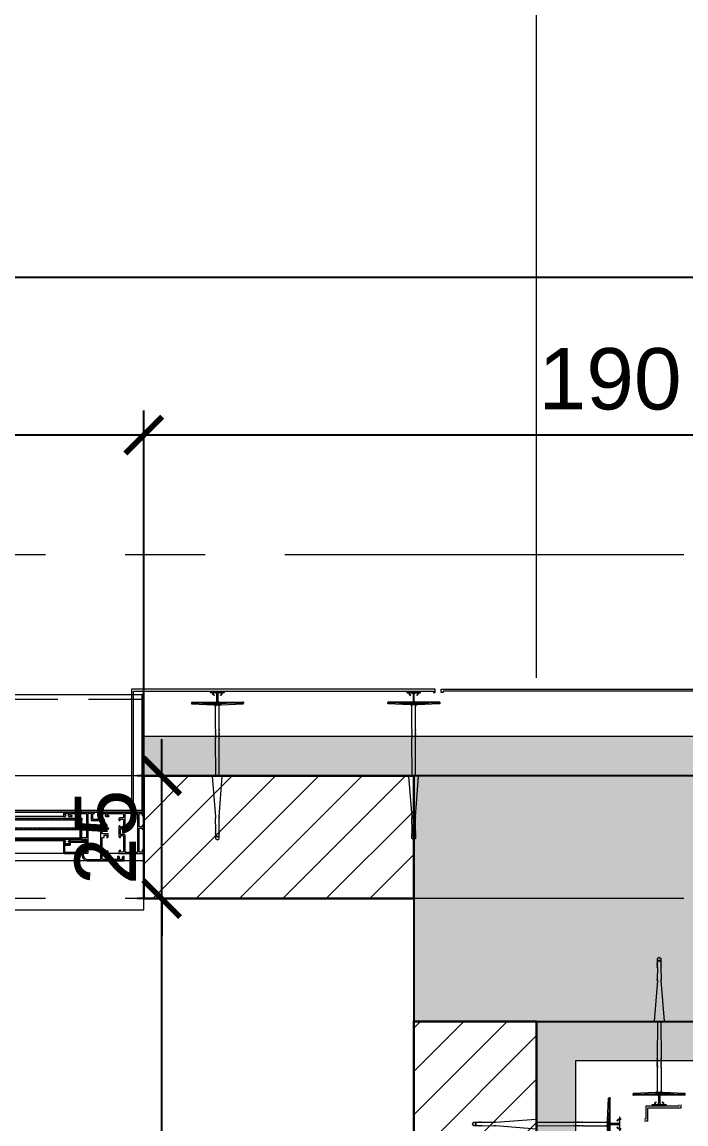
# Model space of a CAD drawing. Header units: centimetres. Extents: x 105417 to 110818, y -55119 to -48326.
# Drawn here: x 109429.6 to 109564.8, y -52128.3 to -51903.8 of the extents above; entities that cross this region are included whole.
import ezdxf

# ---------------------------------------------------------------- set-up
doc = ezdxf.new("R2010")
doc.units = ezdxf.units.CM
doc.header["$LTSCALE"] = 50
doc.header["$MEASUREMENT"] = 0
for name, pattern in [('23486-A01$0${ Chain Double-Dash }', [0]), ('AUSGEZOGEN', [0]), ('AXES', [2, 1.25, -0.25, 0.25, -0.25]), ('CACHE', [0.375, 0.25, -0.125]), ('CONTINU', [0]), ('CORNER', [20, 0, -20])]:
    doc.linetypes.add(name, pattern=pattern)
doc.layers.get('0').update_dxf_attribs({"color": 8})
for name, color, linetype in [('AXES', 10, 'AXES'), ('BETON COUPE', 3, 'CONTINU'), ('BETON TRAME', 252, 'Continuous'), ('BORD', 5, 'Continuous'), ('COTE 50ème', 1, 'Continuous')]:
    doc.layers.add(name, color=color, linetype=linetype)
for name, color, linetype, lineweight in [('CONSOLE ISOL.', 214, 'Continuous', 15), ('ISOLATION', 252, 'Continuous', 0), ('MACONNERIE COUPE', 7, 'Continuous', 30), ('MACONNERIE HACHURE', 253, 'Continuous', 13), ('WD_Corner', 154, 'Continuous', 5), ('WD_Dowel', 154, 'Continuous', 5), ('WD_Text_Legende', 154, 'AUSGEZOGEN', 5), ('WINDOWS', 21, 'Continuous', 5)]:
    doc.layers.add(name, color=color, linetype=linetype, lineweight=lineweight)
doc.layers.add('HORS GEL', color=7, linetype='CACHE', lineweight=15, true_color=0x00661a)
doc.layers.add('WD_Assist1', color=6, linetype='CORNER', lineweight=0, plot=False)
doc.styles.add('RS_TXT_50', font='arial.ttf', dxfattribs={"height": 12.5})
doc.dimstyles.new('RS_50CM_LINEAIRE', dxfattribs={"dimscale": 5, "dimtxt": 12.5, "dimasz": 1.5, "dimexe": 1, "dimexo": 2.5, "dimgap": 1, "dimtad": 1, "dimdec": 1, "dimrnd": 0.5, "dimdsep": 46, "dimtxsty": 'RS_TXT_50', "dimblk1": 'ARCHTICK', "dimblk2": 'ARCHTICK', "dimsah": 1, "dimcen": 2.5, "dimdle": 1, "dimclrt": 4, "dimadec": 0, "dimazin": 2, "dimtfac": 1, "dimtdec": 1, "dimtix": 1, "dimtmove": 2, "dimatfit": 3, "dimfxl": 1, "dimtolj": 1, "dimtzin": 0, "dimarcsym": 0})

# ---------------------------------------------------------------- blocks, each defined once
blk = doc.blocks.new('A$Ceb270309')
at = {"layer": 'AXES', "lineweight": 5, "ltscale": 1.3}
for p, q in [((3195, -1150), (-1985, -1150)), ((3195, -1220), (-1985, -1220))]:
    blk.add_line(p, q, dxfattribs=at)
at = {"layer": 'HORS GEL', "linetype": '23486-A01$0${ Chain Double-Dash }', "ltscale": 1.2}
blk.add_line((1995, -1175), (1995, 1580), dxfattribs=at)
blk = doc.blocks.new('ankeri')
at = {"layer": 'WD_Assist1'}
for p, q in [((-2.32, 5.2), (-2.54, 0.59)), ((-2.22, 5.3), (-2.32, 5.2)), ((-2, 5.3), (-2.22, 5.3)), ((-2, -5.3), (-2, 5.3)), ((-29.75, 0.39), (-30, 0)), ((-30, 0), (-29.75, -0.39)), ((-2.76, 0.39), (-29.75, 0.39)), ((-2.54, 0.59), (-2.76, 0.39)), ((-29.75, -0.39), (-2.76, -0.39)), ((-2.76, -0.39), (-2.54, -0.59)), ((-2.54, -0.59), (-2.32, -5.2)), ((-2.32, -5.2), (-2.22, -5.3)), ((-2.22, -5.3), (-2, -5.3))]:
    blk.add_line(p, q, dxfattribs=at)
at = {"layer": 'WD_Corner', "lineweight": 5}
blk.add_lwpolyline([(-2, 0.1), (-1.85, 0.1, -1), (-1.75, 0.1), (-0.25, 0.1, 0.185242), (-0.1, 0.55), (-0.1, 0.72), (-0.15, 0.73), (-0.15, 0.74), (-0.1, 0.75), (-0.1, 0.85), (-0.3, 0.85), (-0.3, 0.8), (-0.32, 0.8), (-0.33, 0.85), (-0.38, 0.85), (-0.5, 0.73), (-0.47, 0.68), (-0.48, 0.68), (-0.53, 0.7), (-0.54, 0.69), (-0.51, 0.65), (-0.54, 0.62), (-0.61, 0.69), (-0.4, 0.9), (-0.1, 0.9), (-0.1, 1.4), (0, 1.4), (0.05, 1.2), (0, 1.2), (0.05, 1.1), (0, 1.1), (0.25, 1), (0, 1), (0, -1), (0.25, -1), (0, -1.1), (0.05, -1.1), (0, -1.2), (0.05, -1.2), (0, -1.4), (-0.1, -1.4), (-0.1, -0.9), (-0.4, -0.9), (-0.61, -0.69), (-0.54, -0.62), (-0.51, -0.65), (-0.54, -0.69), (-0.53, -0.7), (-0.48, -0.68), (-0.47, -0.68), (-0.5, -0.73), (-0.38, -0.85), (-0.33, -0.85), (-0.32, -0.8), (-0.3, -0.8), (-0.3, -0.85), (-0.1, -0.85), (-0.1, -0.75), (-0.15, -0.74), (-0.15, -0.73), (-0.1, -0.72), (-0.1, -0.55, 0.185242), (-0.25, -0.1), (-1.75, -0.1, -1), (-1.85, -0.1), (-2, -0.1)], format="xyb", close=True, dxfattribs=at)
at = {"layer": 'WD_Dowel'}
for p, q in [((-2.32, 5.2), (-2.54, 0.74)), ((-2, 5.3), (-2.22, 5.3)), ((-2.11, 5.3), (-2.11, -5.3)), ((-2, 5.3), (-2, -5.3)), ((-2.11, 2.94), (-2.32, 2.94)), ((-2.32, 2.94), (-2.32, 0.74)), ((-29.75, 0.39), (-30, 0)), ((-30, 0), (-29.75, -0.39)), ((-28.88, 0.39), (-29.75, 0.39)), ((-29.47, 0.05), (-29.25, 0.09)), ((-29.47, 0.05), (-29.47, -0.05)), ((-29.25, 0.29), (-29.04, 0.37)), ((-29.25, 0.29), (-29.25, -0.29)), ((-28.88, 0.39), (-29.04, 0.34)), ((-29.04, 0.34), (-29.04, 0.37)), ((-28.82, 0.39), (-28.88, 0.39)), ((-28.82, 0.39), (-28.82, 0.34)), ((-28.82, 0.34), (-28.66, 0.39)), ((-28.61, 0.39), (-28.66, 0.39)), ((-28.61, 0.39), (-28.66, 0.39)), ((-28.61, 0.39), (-28.61, 0.34)), ((-28.61, 0.34), (-28.44, 0.39)), ((-28.39, 0.39), (-28.44, 0.39)), ((-28.39, 0.39), (-28.39, 0.34)), ((-28.39, 0.34), (-28.23, 0.39)), ((-28.17, 0.39), (-28.23, 0.39)), ((-28.17, 0.39), (-28.17, 0.34)), ((-28.17, 0.34), (-28.01, 0.39)), ((-27.96, 0.39), (-28.01, 0.39)), ((-27.96, 0.39), (-27.96, 0.34)), ((-27.96, 0.34), (-25.61, 0.39)), ((-25.56, 0.39), (-25.61, 0.39)), ((-25.56, 0.39), (-25.56, 0.34)), ((-25.56, 0.34), (-25.4, 0.39)), ((-25.34, 0.39), (-25.4, 0.39)), ((-25.34, 0.34), (-17.05, 0.99)), ((-25.34, 0.39), (-25.34, 0.34)), ((-17, 0.99), (-17.05, 0.99)), ((-17, 0.99), (-17, 0.34)), ((-17, 0.34), (-9.36, 0.39)), ((-9.3, 0.39), (-9.36, 0.39)), ((-9.3, 0.39), (-9.3, 0.34)), ((-9.3, 0.34), (-9.14, 0.39)), ((-9.09, 0.39), (-9.14, 0.39)), ((-9.09, 0.39), (-9.09, 0.34)), ((-9.09, 0.34), (-8.93, 0.39)), ((-8.87, 0.39), (-8.93, 0.39)), ((-8.87, 0.39), (-8.87, 0.34)), ((-8.87, 0.34), (-8.71, 0.39)), ((-8.66, 0.39), (-8.71, 0.39)), ((-8.66, 0.39), (-8.66, 0.34)), ((-8.66, 0.34), (-8.5, 0.39)), ((-8.44, 0.39), (-8.5, 0.39)), ((-8.44, 0.39), (-8.44, 0.34)), ((-8.44, 0.34), (-8.28, 0.39)), ((-8.23, 0.39), (-8.28, 0.39)), ((-8.23, 0.39), (-8.23, 0.34)), ((-8.23, 0.34), (-8.06, 0.39)), ((-8.01, 0.39), (-8.06, 0.39)), ((-8.01, 0.39), (-8.01, 0.34)), ((-8.01, 0.34), (-7.85, 0.39)), ((-7.79, 0.39), (-7.85, 0.39)), ((-7.79, 0.39), (-7.79, 0.34)), ((-7.79, 0.34), (-7.63, 0.39)), ((-7.58, 0.39), (-7.63, 0.39)), ((-7.58, 0.39), (-7.58, 0.34)), ((-7.58, 0.34), (-7.42, 0.39)), ((-7.42, 0.39), (-2.76, 0.39)), ((-2.54, 0.74), (-2.54, -0.74)), ((-2.54, 0.74), (-2.11, 0.74)), ((-2.11, 0.1), (-2.54, 0.1)), ((-2.32, 0.1), (-2.32, 0.74)), ((-29.75, -0.39), (-28.88, -0.39)), ((-29.25, -0.1), (-29.47, -0.05)), ((-29.25, -0.29), (-29.04, -0.37)), ((-29.04, -0.37), (-29.04, -0.34)), ((-29.04, -0.34), (-28.88, -0.39)), ((-28.82, -0.39), (-28.88, -0.39)), ((-28.82, -0.39), (-28.82, -0.34)), ((-28.82, -0.34), (-28.66, -0.39)), ((-28.61, -0.39), (-28.66, -0.39)), ((-28.61, -0.39), (-28.61, -0.34)), ((-28.61, -0.34), (-28.44, -0.39)), ((-28.39, -0.39), (-28.44, -0.39)), ((-28.39, -0.39), (-28.39, -0.34)), ((-28.39, -0.34), (-28.23, -0.39)), ((-28.17, -0.39), (-28.23, -0.39)), ((-28.17, -0.39), (-28.17, -0.34)), ((-28.17, -0.34), (-28.01, -0.39)), ((-27.96, -0.39), (-28.01, -0.39)), ((-27.96, -0.39), (-27.96, -0.34)), ((-27.96, -0.34), (-25.61, -0.39)), ((-25.56, -0.39), (-25.61, -0.39)), ((-25.56, -0.39), (-25.56, -0.34)), ((-25.56, -0.34), (-25.4, -0.39)), ((-25.34, -0.39), (-25.4, -0.39)), ((-25.34, -0.39), (-25.34, -0.34)), ((-25.34, -0.34), (-17.05, -0.99)), ((-17, -0.99), (-17.05, -0.99)), ((-17, -0.99), (-17, -0.34)), ((-17, -0.34), (-9.36, -0.39)), ((-9.3, -0.39), (-9.36, -0.39)), ((-9.3, -0.39), (-9.3, -0.34)), ((-9.3, -0.34), (-9.14, -0.39)), ((-9.09, -0.39), (-9.14, -0.39)), ((-9.09, -0.39), (-9.09, -0.34)), ((-9.09, -0.34), (-8.93, -0.39)), ((-8.87, -0.39), (-8.93, -0.39)), ((-8.87, -0.39), (-8.87, -0.34)), ((-8.87, -0.34), (-8.71, -0.39)), ((-8.66, -0.39), (-8.71, -0.39)), ((-8.66, -0.39), (-8.66, -0.34)), ((-8.66, -0.34), (-8.5, -0.39)), ((-8.44, -0.39), (-8.5, -0.39)), ((-8.44, -0.39), (-8.44, -0.34)), ((-8.44, -0.34), (-8.28, -0.39)), ((-8.23, -0.39), (-8.28, -0.39)), ((-8.23, -0.39), (-8.23, -0.34)), ((-8.23, -0.34), (-8.06, -0.39)), ((-8.01, -0.39), (-8.06, -0.39)), ((-8.01, -0.39), (-8.01, -0.34)), ((-8.01, -0.34), (-7.85, -0.39)), ((-7.79, -0.39), (-7.85, -0.39)), ((-7.79, -0.39), (-7.79, -0.34)), ((-7.79, -0.34), (-7.63, -0.39)), ((-7.58, -0.39), (-7.63, -0.39)), ((-7.58, -0.39), (-7.58, -0.34)), ((-7.58, -0.34), (-7.42, -0.39)), ((-7.42, -0.39), (-2.76, -0.39)), ((-2.11, -0.1), (-2.54, -0.1)), ((-2.54, -0.74), (-2.11, -0.74)), ((-2.54, -0.74), (-2.32, -5.2)), ((-2.32, -0.74), (-2.32, -0.1)), ((-2.22, -2.94), (-2.32, -0.74)), ((-2.11, -2.94), (-2.22, -2.94)), ((-2, -5.3), (-2.22, -5.3))]:
    blk.add_line(p, q, dxfattribs=at)
for centre, major_axis, start_param, end_param in [((-2.22, 5.2), (0.108, 0), 1.570796, 3.141593), ((-2.76, 0.59), (0.216, 0), -1.570795, 0), ((-2.76, -0.59), (-0.216, 0), 3.141593, 4.712389), ((-2.22, -5.2), (0.108, 0), 3.141593, 4.712389)]:
    blk.add_ellipse(centre, major_axis=major_axis, ratio=0.909091, start_param=start_param, end_param=end_param, dxfattribs=at)
blk = doc.blocks.new('DRITARE POS 2')
at = {"layer": 'WINDOWS'}
h = blk.add_hatch(dxfattribs=at)
h.set_pattern_fill('ANSI31', color=140, scale=2.5, angle=450)
h.set_pattern_definition([(135, (-46708.9128, -43852.52553), (-0.2209708691, -0.2209708691), [])])
h.paths.add_polyline_path([(-8.71, -80.01), (-8.71, -12.58), (-8.31, -12.58), (-8.31, -80.01)])
h.paths.add_polyline_path([(-6.71, -80.01), (-6.71, -12.58), (-6.31, -12.58), (-6.31, -80.01)])
h.paths.add_polyline_path([(-4.71, -80.02), (-4.71, -12.58), (-4.31, -12.58), (-4.31, -80.02)])
at = {"layer": 'WINDOWS', "transparency": 33554559}
h = blk.add_hatch(dxfattribs=at)
h.set_pattern_fill('ANSI31', color=140, angle=450)
h.set_pattern_definition([(135, (-46708.90849, -43835.52553), (-0.08838834765, -0.08838834765), [])])
h.paths.add_polyline_path([(-6.71, -12.58), (-8.31, -12.58), (-8.31, -12.98), (-6.71, -12.98)])
h.paths.add_polyline_path([(-4.71, -12.58), (-6.31, -12.58), (-6.31, -12.98), (-4.71, -12.98)])
h.paths.add_polyline_path([(-6.71, -79.61), (-8.31, -79.61), (-8.31, -80.01), (-6.71, -80.01)])
h.paths.add_polyline_path([(-4.71, -79.61), (-6.31, -79.61), (-6.31, -80.01), (-4.71, -80.01)])
h = blk.add_hatch(dxfattribs=at)
h.set_pattern_fill('ANSI31', color=256, angle=450)
h.set_pattern_definition([(135, (-46708.71279, -43842.46996), (-0.08838834765, -0.08838834765), [])])
h.paths.add_polyline_path([(-1.74, -12.58), (-1.74, -12.64), (-2.09, -12.64, -0.414214), (-2.15, -12.58), (-2.15, -12.21, -0.247394), (-2.13, -12.16, 1.657435), (-2.37, -12.03), (-2.37, -12.77, 0.414214), (-2.28, -12.86), (-1.81, -12.86, -0.414214), (-1.72, -12.95), (-1.72, -16, -0.414214), (-1.81, -16.09), (-3.16, -16.09, -0.414214), (-3.22, -16.03), (-3.22, -15.03, 0.414214), (-3.31, -14.93), (-3.76, -14.93, -0.414214), (-3.82, -14.88), (-3.82, -11.74, 0.737396), (-3.99, -11.69), (-4.23, -12.04, 0.603122), (-4.15, -12.19), (-4.08, -12.19, -0.414214), (-4.02, -12.25), (-4.02, -14.93), (-4.06, -14.93, 0.414214), (-4.12, -14.99), (-4.12, -15.19, 0.250765), (-4.09, -15.24), (-3.92, -15.37, 0.599022), (-3.84, -15.33), (-3.84, -15.25, -0.414214), (-3.78, -15.19), (-3.52, -15.19, -0.414214), (-3.46, -15.25), (-3.46, -16, -0.414214), (-3.52, -16.05), (-3.78, -16.05, -0.414214), (-3.84, -16), (-3.84, -15.92, 0.599022), (-3.92, -15.88), (-4.09, -16.01, 0.250765), (-4.12, -16.05), (-4.12, -16.26, 0.414214), (-4.06, -16.31), (-1.55, -16.31, 0.414214), (-1.5, -16.26), (-1.5, -12.64), (-1.5, -12.58)])
at = {"layer": 'WINDOWS', "color": 165, "linetype": 'CACHE'}
blk.add_line((-32.9, -180), (-32.9, 0), dxfattribs=at)
at = {"layer": 'WINDOWS'}
for p, q in [((-1.5, -4.97), (-1.5, -7.22)), ((-9.9, -8.75), (-9.9, -10.08)), ((-0.01, -11.48), (0, -81.19)), ((-9.89, -16.28), (-9.89, -76.34)), ((-9, -16.26), (-9, -76.34)), ((-4.11, -76.33), (-4.12, -16.26)), ((-1.5, -16.26), (-1.49, -76.33))]:
    blk.add_line(p, q, dxfattribs=at)
at = {"layer": 'WINDOWS', "color": 165}
for points in [[(-9.9, 0), (-9.9, -180), (-33.9, -180), (-33.9, 0)], [(-9.9, 0), (-33.9, 0), (-33.9, -0.4), (-10.3, -0.4)], [(-10.3, -179.6), (-10.3, -0.4), (-9.9, 0), (-9.9, -180)], [(0, 0), (0, -180), (10, -180), (10, 0)]]:
    blk.add_lwpolyline(points, close=True, dxfattribs=at)
at = {"layer": 'WINDOWS'}
for points in [[(-7.08, -5), (-7.02, -5.06, 0.198912), (-6.98, -5.08), (-4.97, -5.08, 0.198912), (-4.93, -5.06), (-4.78, -4.91, 0.198912), (-4.76, -4.87), (-4.76, -4.8, 0.414214), (-4.82, -4.74), (-5.01, -4.74, -0.340481), (-5.14, -4.65), (-5.14, -4.24, -0.414214), (-5.04, -4.14), (-1.87, -4.14, -0.414214), (-1.78, -4.24), (-1.78, -4.65, -0.414214), (-1.87, -4.74), (-2.09, -4.74, 0.414214), (-2.15, -4.8), (-2.15, -4.87, 0.198912), (-2.13, -4.91), (-1.98, -5.06, 0.198912), (-1.94, -5.08), (-1.55, -5.08, 0.414214), (-1.5, -5.02), (-1.5, -0.06, 0.414214), (-1.55, 0), (-2.13, 0, 0.322823), (-2.19, -0.04), (-2.24, -0.21, 0.511918), (-2.19, -0.28), (-1.87, -0.28, -0.414214), (-1.78, -0.37), (-1.78, -0.84, -0.414214), (-1.87, -0.93), (-6.57, -0.93, -0.414214), (-6.67, -0.84), (-6.67, -0.37, -0.414214), (-6.57, -0.28), (-6.44, -0.28, 0.511918), (-6.39, -0.21), (-6.45, -0.04, 0.322823), (-6.5, 0), (-7.12, 0, 0.322823), (-7.17, -0.04), (-7.23, -0.21, 0.511918), (-7.17, -0.28), (-7.04, -0.28, -0.414214), (-6.95, -0.37), (-6.95, -0.84, -0.414214), (-7.04, -0.93), (-9.52, -0.93, -0.414214), (-9.62, -0.84), (-9.62, -0.37, -0.414214), (-9.52, -0.28), (-9.21, -0.28, 0.511918), (-9.15, -0.21), (-9.21, -0.04, 0.322823), (-9.26, 0), (-9.84, 0, 0.414214), (-9.9, -0.06), (-9.9, -8.75, 0.414214), (-9.84, -8.81), (-9.06, -8.81, 0.414214), (-9, -8.75), (-9, -8.51, 0.250765), (-9.03, -8.47), (-9.19, -8.35, 0.599022), (-9.28, -8.4), (-9.28, -8.51, -0.414214), (-9.34, -8.57), (-9.6, -8.57, -0.414214), (-9.65, -8.51), (-9.65, -7.73, -0.414214), (-9.6, -7.67), (-9.34, -7.67, -0.414214), (-9.28, -7.73), (-9.28, -7.8, 0.599022), (-9.19, -7.85), (-9.03, -7.74, 0.250765), (-9, -7.69), (-9, -7.16, 1), (-9.21, -7.16), (-9.21, -7.37, -0.414214), (-9.26, -7.43), (-9.56, -7.43, -0.414214), (-9.62, -7.37), (-9.62, -4.2, -0.414214), (-9.56, -4.14), (-8.83, -4.14, -0.414214), (-8.74, -4.24), (-8.74, -4.89, 0.414214), (-8.55, -5.08), (-8.3, -5.08, 0.198912), (-8.26, -5.06), (-8.2, -5, 0.198912), (-8.18, -4.96), (-8.18, -4.85, 0.414214), (-8.24, -4.8), (-8.4, -4.8, -0.414214), (-8.46, -4.74), (-8.46, -4.24, -0.414214), (-8.37, -4.14), (-6.91, -4.14, -0.414214), (-6.82, -4.24), (-6.82, -4.74, -0.414214), (-6.87, -4.8), (-7.04, -4.8, 0.414214), (-7.1, -4.85), (-7.1, -4.96, 0.198912)], [(0, -4.01, 0.414214), (-0.06, -3.96), (-0.84, -3.96, 0.414214), (-0.9, -4.01), (-0.9, -4.22, 0.250765), (-0.88, -4.27), (-0.71, -4.4, 0.599022), (-0.62, -4.35), (-0.62, -4.26, -0.414214), (-0.56, -4.2), (-0.3, -4.2, -0.414214), (-0.25, -4.26), (-0.25, -5.04, -0.414214), (-0.3, -5.1), (-0.56, -5.1, -0.414214), (-0.62, -5.04), (-0.62, -4.95, 0.599022), (-0.71, -4.9), (-0.88, -5.03, 0.250765), (-0.9, -5.08), (-0.9, -5.28, 0.414214), (-0.84, -5.34), (-0.34, -5.34, -0.414214), (-0.28, -5.39), (-0.28, -8.34, -0.414214), (-0.38, -8.44), (-1.12, -8.44, -0.414214), (-1.22, -8.34), (-1.22, -7.32, 0.414214), (-1.31, -7.22), (-1.87, -7.22, 0.414214), (-1.96, -7.32), (-1.96, -7.45, 0.414214), (-1.91, -7.5), (-1.55, -7.5, -0.414214), (-1.5, -7.56), (-1.5, -8.01, -0.414214), (-1.55, -8.06), (-1.91, -8.06, 0.414214), (-1.96, -8.12), (-1.96, -8.38, -0.414214), (-2.02, -8.44), (-4.71, -8.44, -0.414214), (-4.76, -8.38), (-4.76, -8.12, 0.414214), (-4.82, -8.06), (-5.17, -8.06, -0.414214), (-5.23, -8.01), (-5.23, -7.56, -0.414214), (-5.17, -7.5), (-4.82, -7.5, 0.414214), (-4.76, -7.45), (-4.76, -7.32, 0.414214), (-4.86, -7.22), (-5.42, -7.22, 0.414214), (-5.51, -7.32), (-5.51, -8.34, -0.414214), (-5.6, -8.44), (-6.39, -8.44, -0.414214), (-6.48, -8.34), (-6.48, -7.22, 0.809546), (-6.66, -7.19), (-6.85, -7.61, 0.543142), (-6.8, -7.69, -0.414214), (-6.74, -7.75), (-6.74, -8.34, -0.414214), (-6.84, -8.44), (-8.07, -8.44, -0.414214), (-8.12, -8.38), (-8.12, -8.03, 0.414214), (-8.18, -7.97), (-8.35, -7.97, 0.414214), (-8.4, -8.03), (-8.4, -10.25, -0.414214), (-8.5, -10.34), (-9.56, -10.34, -0.414214), (-9.62, -10.29), (-9.62, -10.08, 0.414214), (-9.67, -10.02), (-9.84, -10.02, 0.414214), (-9.9, -10.08), (-9.9, -16.26, 0.414214), (-9.84, -16.31), (-9.06, -16.31, 0.414214), (-9, -16.26), (-9, -16.05, 0.250765), (-9.03, -16.01), (-9.19, -15.88, 0.599022), (-9.28, -15.92), (-9.28, -16.02, -0.414214), (-9.34, -16.07), (-9.6, -16.07, -0.414214), (-9.65, -16.02), (-9.65, -15.23, -0.414214), (-9.6, -15.18), (-9.34, -15.18, -0.414214), (-9.28, -15.23), (-9.28, -15.33, 0.599022), (-9.19, -15.37), (-9.03, -15.24, 0.250765), (-9, -15.19), (-9, -14.62, 0.414214), (-9.06, -14.56), (-9.15, -14.56, 0.414214), (-9.21, -14.62), (-9.21, -14.88, -0.414214), (-9.26, -14.93), (-9.56, -14.93, -0.414214), (-9.62, -14.88), (-9.62, -11.7, -0.414214), (-9.56, -11.65), (-4.73, -11.65, -0.414214), (-4.68, -11.7), (-4.68, -12.53, 0.414214), (-4.62, -12.58), (-4.23, -12.58, 0.198912), (-4.19, -12.56), (-4.04, -12.41, 0.198912), (-4.02, -12.37), (-4.02, -12.3, 0.414214), (-4.08, -12.25), (-4.3, -12.25, -0.414214), (-4.4, -12.15), (-4.4, -11.74, -0.414214), (-4.3, -11.65), (-1.87, -11.65, -0.414214), (-1.78, -11.74), (-1.78, -12.15, -0.414214), (-1.87, -12.25), (-2.09, -12.25, 0.414214), (-2.15, -12.3), (-2.15, -12.37, 0.198912), (-2.13, -12.41), (-1.98, -12.56, 0.198912), (-1.94, -12.58), (-1.22, -12.58, 0.414214), (0, -11.37)], [(-1.5, -12.21, 0.414214), (-1.4, -12.3), (-1.18, -12.3), (-1.18, -12.3, 0.414214), (-0.28, -11.37), (-0.28, -8.77, 0.414214), (-0.34, -8.72), (-8.07, -8.72, 0.414214), (-8.12, -8.77), (-8.12, -10.53, -0.414214), (-8.22, -10.62), (-9.52, -10.62, 0.414214), (-9.62, -10.71), (-9.62, -11.27, 0.414214), (-9.52, -11.37), (-1.59, -11.37, -0.414214), (-1.5, -11.46)], [(-1.74, -12.64), (-2.09, -12.64, -0.414214), (-2.15, -12.58), (-2.15, -12.21, -0.247394), (-2.13, -12.16, 1.657435), (-2.37, -12.03), (-2.37, -12.77, 0.414214), (-2.28, -12.86), (-1.81, -12.86, -0.414214), (-1.72, -12.95), (-1.72, -16, -0.414214), (-1.81, -16.09), (-3.16, -16.09, -0.414214), (-3.22, -16.03), (-3.22, -15.03, 0.414214), (-3.31, -14.93), (-3.76, -14.93, -0.414214), (-3.82, -14.88), (-3.82, -11.74, 0.737396), (-3.99, -11.69), (-4.23, -12.04, 0.603122), (-4.15, -12.19), (-4.08, -12.19, -0.414214), (-4.02, -12.25), (-4.02, -14.93), (-4.06, -14.93, 0.414214), (-4.12, -14.99), (-4.12, -15.19, 0.250765), (-4.09, -15.24), (-3.92, -15.37, 0.599022), (-3.84, -15.33), (-3.84, -15.25, -0.414214), (-3.78, -15.19), (-3.52, -15.19, -0.414214), (-3.46, -15.25), (-3.46, -16, -0.414214), (-3.52, -16.05), (-3.78, -16.05, -0.414214), (-3.84, -16), (-3.84, -15.92, 0.599022), (-3.92, -15.88), (-4.09, -16.01, 0.250765), (-4.12, -16.05), (-4.12, -16.26, 0.414214), (-4.06, -16.31), (-1.55, -16.31, 0.414214), (-1.5, -16.26), (-1.5, -12.64), (-1.5, -12.58), (-1.74, -12.58)]]:
    blk.add_lwpolyline(points, format="xyb", close=True, dxfattribs=at)
for points in [[(-9.9, -180), (-9.9, 0), (0, 0), (0, -180)], [(-1.78, -1.27), (-1.83, -1.21), (-9.56, -1.21), (-9.62, -1.27), (-9.62, -3.81), (-9.56, -3.86), (-6.63, -3.86), (-6.54, -3.96), (-6.54, -4.7), (-6.44, -4.8), (-5.51, -4.8), (-5.42, -4.7), (-5.42, -3.96), (-5.32, -3.86), (-1.83, -3.86), (-1.78, -3.81)]]:
    blk.add_lwpolyline(points, close=True, dxfattribs=at)
at = {"layer": 'WINDOWS', "color": 140}
for points in [[(-8.71, -80.01), (-8.71, -12.58), (-8.31, -12.58), (-8.31, -80.01)], [(-6.71, -12.58), (-8.31, -12.58), (-8.31, -12.98), (-6.71, -12.98)], [(-6.71, -80.01), (-6.71, -12.58), (-6.31, -12.58), (-6.31, -80.01)], [(-4.71, -12.58), (-6.31, -12.58), (-6.31, -12.98), (-4.71, -12.98)], [(-4.71, -80.02), (-4.71, -12.58), (-4.31, -12.58), (-4.31, -80.02)]]:
    blk.add_lwpolyline(points, close=True, dxfattribs=at)
blk = doc.blocks.new('_ArchTick')
at = {"color": 0, "linetype": 'ByBlock', "const_width": 0.15}
blk.add_lwpolyline([(-0.5, -0.5), (0.5, 0.5)], dxfattribs=at)
blk = doc.blocks.new('*D1146')
at = {"layer": 'COTE 50ème', "color": 0, "lineweight": -2, "ltscale": 0.5, "transparency": 16777216}
for p, q in [((109804.15, -52159.25), (109804.15, -52102.36)), ((109656.85, -52107.36), (109809.15, -52107.36)), ((109530.33, -52154.25), (109809.15, -52154.25))]:
    blk.add_line(p, q, dxfattribs=at)
at = {"layer": 'Defpoints', "color": 0, "ltscale": 0.5, "transparency": 16777216}
for p in [(109644.35, -52107.36), (109804.15, -52107.36), (109517.83, -52154.25)]:
    blk.add_point(p, dxfattribs=at)
at = {"layer": 'COTE 50ème', "color": 0, "lineweight": -2, "ltscale": 0.5, "transparency": 16777216, "xscale": 7.5, "yscale": 7.5, "zscale": 7.5}
for p, rotation in [((109804.15, -52107.36), 90), ((109804.15, -52154.25), 270)]:
    blk.add_blockref('_ArchTick', p, dxfattribs=dict(at, rotation=rotation))
at = {"layer": 'COTE 50ème', "color": 4, "ltscale": 0.5, "transparency": 16777216, "insert": (109792.9, -52130.81), "char_height": 12.5, "attachment_point": 5, "rotation": 90, "style": 'RS_TXT_50'}
blk.add_mtext('\\A1;47', dxfattribs=at)
blk = doc.blocks.new('*D1152')
at = {"layer": 'COTE 50ème', "color": 0, "lineweight": -2, "ltscale": 0.5, "transparency": 16777216}
for p, q in [((109869.2, -54127.36), (109869.2, -52052.36)), ((109656.85, -52057.36), (109874.2, -52057.36)), ((108886.85, -54122.36), (109874.2, -54122.36))]:
    blk.add_line(p, q, dxfattribs=at)
at = {"layer": 'Defpoints', "color": 0, "ltscale": 0.5, "transparency": 16777216}
for p in [(109644.35, -52057.36), (109869.2, -52057.36), (108874.35, -54122.36)]:
    blk.add_point(p, dxfattribs=at)
at = {"layer": 'COTE 50ème', "color": 0, "lineweight": -2, "ltscale": 0.5, "transparency": 16777216, "xscale": 7.5, "yscale": 7.5, "zscale": 7.5}
for p, rotation in [((109869.2, -52057.36), 90), ((109869.2, -54122.36), 270)]:
    blk.add_blockref('_ArchTick', p, dxfattribs=dict(at, rotation=rotation))
at = {"layer": 'COTE 50ème', "color": 4, "ltscale": 0.5, "transparency": 16777216, "insert": (109857.82, -53089.86), "char_height": 12.5, "attachment_point": 5, "rotation": 90, "style": 'RS_TXT_50'}
blk.add_mtext('\\A1;2065', dxfattribs=at)
blk = doc.blocks.new('*D1154')
at = {"layer": 'COTE 50ème', "color": 0, "lineweight": -2, "ltscale": 0.5, "transparency": 16777216}
for p, q in [((109454.35, -52057.36), (109454.35, -51982.95)), ((109644.35, -52044.86), (109644.35, -51982.95)), ((109649.35, -51987.95), (109449.35, -51987.95))]:
    blk.add_line(p, q, dxfattribs=at)
at = {"layer": 'Defpoints', "color": 0, "ltscale": 0.5, "transparency": 16777216}
for p in [(109454.35, -51987.95), (109644.35, -52057.36), (109454.35, -52069.86)]:
    blk.add_point(p, dxfattribs=at)
at = {"layer": 'COTE 50ème', "color": 0, "lineweight": -2, "ltscale": 0.5, "transparency": 16777216, "xscale": 7.5, "yscale": 7.5, "zscale": 7.5, "rotation": 180}
blk.add_blockref('_ArchTick', (109454.35, -51987.95), dxfattribs=at)
at = {"layer": 'COTE 50ème', "color": 0, "lineweight": -2, "ltscale": 0.5, "transparency": 16777216, "xscale": 7.5, "yscale": 7.5, "zscale": 7.5}
blk.add_blockref('_ArchTick', (109644.35, -51987.95), dxfattribs=at)
at = {"layer": 'COTE 50ème', "color": 4, "ltscale": 0.5, "transparency": 16777216, "insert": (109549.35, -51976.57), "char_height": 12.5, "attachment_point": 5, "style": 'RS_TXT_50'}
blk.add_mtext('\\A1;190', dxfattribs=at)
blk = doc.blocks.new('*D1155')
at = {"layer": 'COTE 50ème', "color": 0, "lineweight": -2, "ltscale": 0.5, "transparency": 16777216}
for p, q in [((109274.35, -52057.36), (109274.35, -51982.95)), ((109454.35, -52057.36), (109454.35, -51982.95)), ((109459.35, -51987.95), (109269.35, -51987.95))]:
    blk.add_line(p, q, dxfattribs=at)
at = {"layer": 'Defpoints', "color": 0, "ltscale": 0.5, "transparency": 16777216}
for p in [(109274.35, -51987.95), (109274.35, -52069.86), (109454.35, -52069.86)]:
    blk.add_point(p, dxfattribs=at)
at = {"layer": 'COTE 50ème', "color": 0, "lineweight": -2, "ltscale": 0.5, "transparency": 16777216, "xscale": 7.5, "yscale": 7.5, "zscale": 7.5, "rotation": 180}
blk.add_blockref('_ArchTick', (109274.35, -51987.95), dxfattribs=at)
at = {"layer": 'COTE 50ème', "color": 0, "lineweight": -2, "ltscale": 0.5, "transparency": 16777216, "xscale": 7.5, "yscale": 7.5, "zscale": 7.5}
blk.add_blockref('_ArchTick', (109454.35, -51987.95), dxfattribs=at)
at = {"layer": 'COTE 50ème', "color": 4, "ltscale": 0.5, "transparency": 16777216, "insert": (109364.35, -51976.57), "char_height": 12.5, "attachment_point": 5, "style": 'RS_TXT_50'}
blk.add_mtext('\\A1;180', dxfattribs=at)
blk = doc.blocks.new('*D1161')
at = {"layer": 'COTE 50ème', "color": 0, "lineweight": -2, "ltscale": 0.5, "transparency": 16777216}
for p, q in [((108409.35, -52021.15), (108409.35, -51950.8)), ((109744.35, -52109.86), (109744.35, -51950.8)), ((108404.35, -51955.8), (109749.35, -51955.8))]:
    blk.add_line(p, q, dxfattribs=at)
at = {"layer": 'Defpoints', "color": 0, "ltscale": 0.5, "transparency": 16777216}
for p in [(109744.35, -51955.8), (108409.35, -52033.65), (109744.35, -52122.36)]:
    blk.add_point(p, dxfattribs=at)
at = {"layer": 'COTE 50ème', "color": 0, "lineweight": -2, "ltscale": 0.5, "transparency": 16777216, "xscale": 7.5, "yscale": 7.5, "zscale": 7.5, "rotation": 180}
blk.add_blockref('_ArchTick', (108409.35, -51955.8), dxfattribs=at)
at = {"layer": 'COTE 50ème', "color": 0, "lineweight": -2, "ltscale": 0.5, "transparency": 16777216, "xscale": 7.5, "yscale": 7.5, "zscale": 7.5}
blk.add_blockref('_ArchTick', (109744.35, -51955.8), dxfattribs=at)
at = {"layer": 'COTE 50ème', "color": 4, "ltscale": 0.5, "transparency": 16777216, "insert": (109076.85, -51944.41), "char_height": 12.5, "attachment_point": 5, "style": 'RS_TXT_50'}
blk.add_mtext('\\A1;1335', dxfattribs=at)
blk = doc.blocks.new('*D1336')
at = {"layer": 'COTE 50ème', "color": 0, "lineweight": -2, "ltscale": 0.5, "transparency": 16777216}
for p, q in [((109458.01, -52487.36), (109458.01, -52077.36)), ((109474.5, -52082.36), (109453.01, -52082.36)), ((109462.26, -52482.36), (109453.01, -52482.36))]:
    blk.add_line(p, q, dxfattribs=at)
at = {"layer": 'Defpoints', "color": 0, "ltscale": 0.5, "transparency": 16777216}
for p in [(109458.01, -52082.36), (109487, -52082.36), (109474.76, -52482.36)]:
    blk.add_point(p, dxfattribs=at)
at = {"layer": 'COTE 50ème', "color": 0, "lineweight": -2, "ltscale": 0.5, "transparency": 16777216, "xscale": 7.5, "yscale": 7.5, "zscale": 7.5}
for p, rotation in [((109458.01, -52082.36), 90), ((109458.01, -52482.36), 270)]:
    blk.add_blockref('_ArchTick', p, dxfattribs=dict(at, rotation=rotation))
at = {"layer": 'COTE 50ème', "color": 4, "ltscale": 0.5, "transparency": 16777216, "insert": (109446.62, -52282.36), "char_height": 12.5, "attachment_point": 5, "rotation": 90, "style": 'RS_TXT_50'}
blk.add_mtext('\\A1;400', dxfattribs=at)
blk = doc.blocks.new('*D1337')
at = {"layer": 'COTE 50ème', "color": 0, "lineweight": -2, "ltscale": 0.5, "transparency": 16777216}
for p, q in [((109458.01, -52057.36), (109458.01, -52049.86)), ((109474.5, -52057.36), (109453.01, -52057.36)), ((109458.01, -52082.36), (109458.01, -52057.36)), ((109474.5, -52082.36), (109453.01, -52082.36)), ((109458.01, -52082.36), (109458.01, -52089.86))]:
    blk.add_line(p, q, dxfattribs=at)
at = {"layer": 'Defpoints', "color": 0, "ltscale": 0.5, "transparency": 16777216}
for p in [(109458.01, -52057.36), (109487, -52057.36), (109487, -52082.36)]:
    blk.add_point(p, dxfattribs=at)
at = {"layer": 'COTE 50ème', "color": 0, "lineweight": -2, "ltscale": 0.5, "transparency": 16777216, "xscale": 7.5, "yscale": 7.5, "zscale": 7.5}
for p, rotation in [((109458.01, -52057.36), 270), ((109458.01, -52082.36), 90)]:
    blk.add_blockref('_ArchTick', p, dxfattribs=dict(at, rotation=rotation))
at = {"layer": 'COTE 50ème', "color": 4, "ltscale": 0.5, "transparency": 16777216, "insert": (109446.62, -52069.86), "char_height": 12.5, "attachment_point": 5, "rotation": 90, "style": 'RS_TXT_50'}
blk.add_mtext('\\A1;25', dxfattribs=at)

msp = doc.modelspace()

# ---------------------------------------------------------------- hatches: boundary and pattern name
at = {"layer": 'BETON TRAME', "transparency": 33554559}
h = msp.add_hatch(color=256, dxfattribs=at)
h.dxf.hatch_style = 1
h.paths.add_polyline_path([(108774.35, -52797.36), (108809.35, -52797.36), (108809.35, -53338.05), (108774.35, -53338.05), (108774.35, -53272.36), (108314.35, -53272.36), (108314.35, -53338.05), (108279.35, -53338.05), (108279.35, -52797.36), (108314.35, -52797.36), (108314.35, -53232.36), (108524.35, -53232.36), (108524.35, -52902.36), (108564.35, -52902.36), (108564.35, -53232.36), (108774.35, -53232.36)])
h.paths.add_polyline_path([(109644.35, -52847.36), (109644.35, -52797.36), (109509.35, -52797.36), (109509.35, -52847.36)])
h.paths.add_polyline_path([(107579.35, -52847.36), (107579.35, -52797.36), (107444.35, -52797.36), (107444.35, -52847.36)])
h.paths.add_polyline_path([(107579.35, -52107.36), (107579.35, -52057.36), (107444.35, -52057.36), (107444.35, -52107.36)])
h.paths.add_polyline_path([(109509.35, -52057.36), (109509.35, -52107.36), (109644.35, -52107.36), (109644.35, -52057.36)])
h.paths.add_polyline_path([(108814.35, -52107.36), (108814.35, -52057.36), (108704.35, -52057.36), (108704.35, -52107.36)])
h.paths.add_polyline_path([(108384.35, -52107.36), (108384.35, -52057.36), (108274.35, -52057.36), (108274.35, -52107.36)])
h.paths.add_polyline_path([(108409.35, -52057.36), (108384.35, -52057.36), (108384.35, -52562.36), (108409.35, -52562.36)])
h.paths.add_polyline_path([(108704.35, -52057.36), (108679.35, -52057.36), (108679.35, -52562.36), (108704.35, -52562.36)])
h.paths.add_polyline_path([(108214.35, -53762.36), (108239.35, -53762.36), (108239.35, -53702.36), (108214.35, -53702.36)])
h.paths.add_polyline_path([(108874.35, -53762.36), (108849.35, -53762.36), (108849.35, -53702.36), (108874.35, -53702.36)])
h.paths.add_polyline_path([(107754.35, -53397.36), (107884.35, -53397.36), (107884.35, -53422.36), (107754.35, -53422.36)])
h.paths.add_polyline_path([(107444.35, -53422.36), (107574.35, -53422.36), (107574.35, -53397.36), (107444.35, -53397.36)])
h.paths.add_polyline_path([(107859.35, -53477.36), (107934.35, -53477.36), (107934.35, -53502.36), (107859.35, -53502.36)])
h.paths.add_polyline_path([(109234.24, -53477.36), (109154.35, -53477.36), (109154.35, -53502.36), (109234.24, -53502.36)])
h.paths.add_polyline_path([(109334.24, -53397.36), (109209.24, -53397.36), (109209.24, -53422.36), (109334.24, -53422.36)])
h.paths.add_polyline_path([(109644.35, -53422.36), (109514.24, -53422.36), (109514.24, -53397.36), (109644.35, -53397.36)])
h.paths.add_polyline_path([(108556.85, -53762.36), (108556.85, -53702.36), (108531.85, -53702.36), (108531.85, -53762.36)])
at = {"layer": 'ISOLATION', "transparency": 33554687}
h = msp.add_hatch(dxfattribs=at)
h.set_pattern_fill('INSUL', color=256, scale=10, angle=45)
h.set_pattern_definition([(45, (108389.8174, -45955.942), (-2.6516504, 2.6516504), []), (45, (108388.9335, -45955.058), (-2.6516504, 2.6516504), [1.25, -1.25]), (45, (108388.0496, -45954.1743), (-2.6516504, 2.6516504), [1.25, -1.25])])
h.paths.add_polyline_path([(109534.35, -52107.36), (109534.35, -52154.25), (109542.35, -52154.25), (109542.35, -52115.36), (109652.35, -52115.36), (109652.35, -52049.36), (109454.35, -52049.36), (109454.35, -52057.36), (109644.35, -52057.36), (109644.35, -52107.36)])
at = {"layer": 'MACONNERIE HACHURE'}
h = msp.add_hatch(dxfattribs=at)
h.set_pattern_fill('ANSI31', color=256, scale=50, style=0)
h.paths.add_polyline_path([(107874.35, -53728.36), (107763.35, -53728.36), (107763.35, -53770.36), (107874.35, -53770.36)])
h.paths.add_polyline_path([(107866.35, -53736.36), (107771.35, -53736.36), (107771.35, -53762.36), (107866.35, -53762.36)], flags=16)
h.paths.add_polyline_path([(109325.35, -53728.36), (109214.35, -53728.36), (109214.35, -53770.36), (109325.35, -53770.36)])
h.paths.add_polyline_path([(109317.35, -53736.36), (109222.35, -53736.36), (109222.35, -53762.36), (109317.35, -53762.36)], flags=16)
h.paths.add_polyline_path([(109454.35, -52082.36), (109509.35, -52082.36), (109509.35, -52057.36), (109454.35, -52057.36)])
h.paths.add_polyline_path([(109274.35, -52057.36), (109174.35, -52057.36), (109174.35, -52082.36), (109274.35, -52082.36)])
h.paths.add_polyline_path([(107444.35, -53677.36), (107444.35, -53737.36), (107469.35, -53737.36), (107469.35, -53677.36)])
h.paths.add_polyline_path([(108556.85, -53762.36), (108531.85, -53762.36), (108531.85, -53982.36), (108556.85, -53982.36)])
h.paths.add_polyline_path([(108239.36, -53952.36), (108214.36, -53952.36), (108214.36, -54122.36), (108331.85, -54122.36), (108331.85, -54097.36), (108239.36, -54097.36)])
h.paths.add_polyline_path([(108556.85, -53982.36), (108531.85, -53982.36), (108531.85, -54122.36), (108556.85, -54122.36)])
h.paths.add_polyline_path([(108849.35, -53952.36), (108874.35, -53952.36), (108874.35, -54122.36), (108756.85, -54122.36), (108756.85, -54097.36), (108849.35, -54097.36)])
h.paths.add_polyline_path([(107469.35, -53422.36), (107444.35, -53422.36), (107444.35, -53497.36), (107469.35, -53497.36)])
h.paths.add_polyline_path([(109644.35, -53677.36), (109644.35, -53737.36), (109619.35, -53737.36), (109619.35, -53677.36)])
h.paths.add_polyline_path([(109619.35, -53342.47), (109644.35, -53342.47), (109644.35, -53397.36), (109619.35, -53397.36)])
h.paths.add_polyline_path([(107469.35, -53342.47), (107444.35, -53342.47), (107444.35, -53397.36), (107469.35, -53397.36)])
h.paths.add_polyline_path([(109619.35, -52847.36), (109644.35, -52847.36), (109644.35, -52902.25), (109619.35, -52902.25)])
h.paths.add_polyline_path([(109099.36, -53146.93), (108984.36, -53146.93), (108984.36, -53096.93), (109099.36, -53096.93)])
h.paths.add_polyline_path([(109089.36, -53136.93), (108994.36, -53136.93), (108994.36, -53106.93), (109089.36, -53106.93)], flags=16)
h.paths.add_polyline_path([(108104.35, -53147.36), (107989.35, -53147.36), (107989.35, -53097.36), (108104.35, -53097.36)])
h.paths.add_polyline_path([(108094.35, -53137.36), (107999.35, -53137.36), (107999.35, -53107.36), (108094.35, -53107.36)], flags=16)
h.paths.add_polyline_path([(108794.35, -52797.36), (108774.35, -52797.36), (108774.35, -52787.36), (108794.35, -52787.36)])
h.paths.add_polyline_path([(108849.35, -53737.36), (108756.85, -53737.36), (108756.85, -53762.36), (108849.35, -53762.36)])
h.paths.add_polyline_path([(109234.24, -53477.36), (109209.24, -53477.36), (109209.24, -53422.36), (109234.24, -53422.36)])
h.paths.add_polyline_path([(109619.35, -53062.36), (109644.35, -53062.36), (109644.35, -53182.36), (109619.35, -53182.36)])
h.paths.add_polyline_path([(108809.35, -53326.05), (108874.35, -53326.05), (108874.35, -53348.05), (108849.35, -53348.05), (108849.35, -53338.05), (108809.35, -53338.05)])
h.paths.add_polyline_path([(109619.35, -53422.36), (109644.35, -53422.36), (109644.35, -53497.36), (109619.35, -53497.36)])
h.paths.add_polyline_path([(108704.35, -52527.36), (108794.35, -52527.36), (108794.35, -52607.36), (108947.35, -52607.36), (108947.35, -52512.38), (108959.35, -52512.38), (108959.35, -52632.36), (108794.35, -52632.36), (108794.35, -52687.36), (108774.35, -52687.36), (108774.35, -52583.36), (108704.35, -52583.36), (108704.35, -52632.36), (108669.35, -52632.36), (108669.35, -52612.36), (108679.35, -52612.36), (108679.35, -52562.36), (108704.35, -52562.36), (108704.35, -52578.36), (108774.35, -52578.36), (108774.35, -52552.36), (108704.35, -52552.36)])
h.paths.add_polyline_path([(108874.35, -53702.36), (108849.35, -53702.36), (108849.35, -53440.05), (108874.35, -53440.05), (108874.35, -53477.36), (108934.35, -53477.36), (108934.35, -53502.36), (108874.35, -53502.36)])
h.paths.add_polyline_path([(108814.35, -52082.36), (108947.35, -52082.36), (108947.35, -52236.36), (108959.35, -52236.36), (108959.35, -52082.36), (108994.35, -52082.36), (108994.35, -52057.36), (108814.35, -52057.36)])
h.paths.add_polyline_path([(109509.35, -52482.36), (109509.35, -52424.25), (109534.35, -52424.25), (109534.35, -52477.36), (109644.35, -52477.36), (109644.35, -52567.36), (109619.35, -52567.36), (109619.35, -52502.36), (109286.35, -52502.36), (109286.35, -52507.36), (109134.35, -52507.36), (109134.35, -52517.36), (109122.35, -52517.36), (109122.35, -52422.36), (109061.49, -52422.36), (109061.49, -52410.36), (109134.35, -52410.36), (109134.35, -52482.36)])
h.paths.add_polyline_path([(109071.35, -52817.36), (109071.35, -52723.36), (109083.35, -52723.36), (109083.35, -52797.36), (109221.35, -52797.36), (109221.35, -52631.36), (109083.35, -52631.36), (109083.35, -52641.36), (109071.35, -52641.36), (109071.35, -52619.36), (109122.35, -52619.36), (109122.35, -52609.36), (109134.35, -52609.36), (109134.35, -52619.36), (109241.35, -52619.36), (109241.35, -52797.36), (109509.35, -52797.36), (109509.35, -52817.36)])
h.paths.add_polyline_path([(108294.35, -52797.36), (108314.35, -52797.36), (108314.35, -52787.36), (108294.35, -52787.36)])
h.paths.add_polyline_path([(108239.35, -53737.36), (108331.85, -53737.36), (108331.85, -53762.36), (108239.35, -53762.36)])
h.paths.add_polyline_path([(107859.35, -53477.36), (107884.35, -53477.36), (107884.35, -53422.36), (107859.35, -53422.36)])
h.paths.add_polyline_path([(107469.35, -53062.36), (107444.35, -53062.36), (107444.35, -53182.36), (107469.35, -53182.36)])
h.paths.add_polyline_path([(108279.35, -53326.05), (108214.35, -53326.05), (108214.35, -53348.05), (108239.35, -53348.05), (108239.35, -53338.05), (108279.35, -53338.05)])
h.paths.add_polyline_path([(108724.52, -52902.36), (108774.35, -52902.36), (108774.35, -52942.36), (108724.52, -52942.36)])
h.paths.add_polyline_path([(108564.35, -52902.36), (108604.35, -52902.36), (108604.35, -52942.36), (108564.35, -52942.36)])
h.paths.add_polyline_path([(109509.35, -52154.25), (109534.35, -52154.25), (109534.35, -52107.36), (109509.35, -52107.36)])
h.paths.add_polyline_path([(109619.35, -52797.36), (109644.35, -52797.36), (109644.35, -52747.36), (109619.35, -52747.36)])
h.paths.add_polyline_path([(108364.19, -52902.36), (108314.35, -52902.36), (108314.35, -52942.36), (108364.19, -52942.36)])
h.paths.add_polyline_path([(108524.35, -52902.36), (108484.35, -52902.36), (108484.35, -52942.36), (108524.35, -52942.36)])
h.paths.add_polyline_path([(108679.35, -52082.36), (108659.35, -52082.36), (108659.35, -52057.36), (108679.35, -52057.36)])
h.paths.add_polyline_path([(108384.35, -52527.36), (108294.35, -52527.36), (108294.35, -52607.36), (108141.35, -52607.36), (108141.35, -52512.38), (108129.35, -52512.38), (108129.35, -52632.36), (108294.35, -52632.36), (108294.35, -52687.36), (108314.35, -52687.36), (108314.35, -52583.36), (108384.35, -52583.36), (108384.35, -52632.36), (108569.35, -52632.36), (108569.35, -52612.36), (108409.35, -52612.36), (108409.35, -52562.36), (108384.35, -52562.36), (108384.35, -52578.36), (108314.35, -52578.36), (108314.35, -52552.36), (108384.35, -52552.36)])
h.paths.add_polyline_path([(107579.35, -52154.25), (107554.35, -52154.25), (107554.35, -52107.36), (107579.35, -52107.36)])
h.paths.add_polyline_path([(108559.35, -53737.36), (108576.85, -53737.36), (108576.85, -53762.36), (108511.85, -53762.36), (108511.85, -53737.36), (108529.35, -53737.36), (108529.35, -53272.36), (108559.35, -53272.36)])
h.paths.add_polyline_path([(108214.35, -53702.36), (108239.35, -53702.36), (108239.35, -53440.05), (108214.35, -53440.05), (108214.35, -53477.36), (108154.35, -53477.36), (108154.35, -53502.36), (108214.35, -53502.36)])
h.paths.add_polyline_path([(108559.35, -52082.36), (108409.35, -52082.36), (108409.35, -52057.36), (108559.35, -52057.36)])
h.paths.add_polyline_path([(108274.35, -52082.36), (108141.35, -52082.36), (108141.35, -52236.36), (108129.35, -52236.36), (108129.35, -52082.36), (107579.35, -52082.36), (107579.35, -52057.36), (108274.35, -52057.36)])
h.paths.add_polyline_path([(107579.35, -52482.36), (107579.35, -52424.25), (107554.35, -52424.25), (107554.35, -52477.36), (107444.35, -52477.36), (107444.35, -52567.36), (107469.35, -52567.36), (107469.35, -52502.36), (107802.35, -52502.36), (107802.35, -52507.36), (107954.35, -52507.36), (107954.35, -52517.36), (107966.35, -52517.36), (107966.35, -52422.36), (108027.22, -52422.36), (108027.22, -52410.36), (107954.35, -52410.36), (107954.35, -52482.36)])
h.paths.add_polyline_path([(108017.35, -52817.36), (108017.35, -52723.36), (108005.35, -52723.36), (108005.35, -52797.36), (107867.35, -52797.36), (107867.35, -52631.36), (108005.35, -52631.36), (108005.35, -52641.36), (108017.35, -52641.36), (108017.35, -52619.36), (107966.35, -52619.36), (107966.35, -52609.36), (107954.35, -52609.36), (107954.35, -52619.36), (107847.35, -52619.36), (107847.35, -52797.36), (107579.35, -52797.36), (107579.35, -52817.36)])
h.paths.add_polyline_path([(107469.35, -52797.36), (107444.35, -52797.36), (107444.35, -52747.36), (107469.35, -52747.36)])
h.paths.add_polyline_path([(107469.35, -52847.36), (107444.35, -52847.36), (107444.35, -52902.25), (107469.35, -52902.25)])
h.paths.add_polyline_path([(108947.35, -52328.36), (108704.35, -52328.36), (108704.35, -52348.36), (108947.35, -52348.36), (108947.35, -52430.38), (108959.35, -52430.38), (108959.35, -52422.36), (108969.35, -52422.36), (108969.35, -52410.36), (108959.35, -52410.36), (108959.35, -52318.36), (108947.35, -52318.36)])
h.paths.add_polyline_path([(108141.35, -52328.36), (108384.35, -52328.36), (108384.35, -52348.36), (108141.35, -52348.36), (108141.35, -52430.38), (108129.35, -52430.38), (108129.35, -52422.36), (108119.35, -52422.36), (108119.35, -52410.36), (108129.35, -52410.36), (108129.35, -52318.36), (108141.35, -52318.36)])

# ---------------------------------------------------------------- linework, layer by layer
at = {"layer": 'BETON COUPE'}
msp.add_lwpolyline([(109509.35, -52057.36), (109509.35, -52107.36), (109644.35, -52107.36), (109644.35, -52057.36)], close=True, dxfattribs=at)
at = {"layer": 'BORD', "lineweight": 5, "ltscale": 0.5}
msp.add_lwpolyline([(109644.35, -52057.36), (107444.35, -52057.36), (107444.35, -52122.36), (107344.35, -52122.36), (107344.35, -52462.36), (107444.35, -52462.36), (107444.35, -53762.36), (107574.35, -53762.36), (107574.35, -53962.36), (108214.35, -53962.36), (108214.35, -54122.36), (108874.35, -54122.36), (108874.35, -53962.36), (109514.24, -53962.36), (109514.24, -53762.36), (109644.35, -53762.36), (109644.35, -52462.36), (109744.35, -52462.36), (109744.35, -52122.36), (109644.35, -52122.36)], close=True, dxfattribs=at)
at = {"layer": 'CONSOLE ISOL.', "lineweight": 5, "ltscale": 0.5}
msp.add_lwpolyline([(108544.35, -53272.36), (108544.35, -54122.36), (108874.35, -54122.36), (108874.35, -53962.36), (109514.24, -53962.36), (109514.24, -53762.36), (109644.35, -53762.36), (109644.35, -52462.36), (109744.35, -52462.36), (109744.35, -52122.36), (109644.35, -52122.36), (109644.35, -52057.36), (108691.85, -52057.36), (108691.85, -52552.36), (108774.35, -52552.36), (108774.35, -52797.36), (108809.35, -52797.36), (108809.35, -53272.36)], close=True, dxfattribs=at)
at = {"layer": 'ISOLATION', "lineweight": 5, "ltscale": 0.5}
msp.add_lwpolyline([(109534.35, -52107.36), (109534.35, -52154.25), (109542.35, -52154.25), (109542.35, -52115.36), (109652.35, -52115.36), (109652.35, -52049.36), (109454.35, -52049.36), (109454.35, -52057.36), (109644.35, -52057.36), (109644.35, -52107.36)], close=True, dxfattribs=at)
at = {"layer": 'MACONNERIE COUPE'}
for points in [[(109509.35, -52082.36), (109454.35, -52082.36), (109454.35, -52057.36), (109509.35, -52057.36)], [(109509.35, -52154.25), (109534.35, -52154.25), (109534.35, -52107.36), (109509.35, -52107.36)]]:
    msp.add_lwpolyline(points, close=True, dxfattribs=at)
at = {"layer": 'MACONNERIE COUPE', "ltscale": 0.5}
msp.add_lwpolyline([(109454.35, -52082.36), (109509.35, -52082.36), (109509.35, -52057.36), (109454.35, -52057.36)], close=True, dxfattribs=at)
at = {"layer": 'WD_Corner', "lineweight": 5, "ltscale": 0.5}
for points in [[(109513.35, -52040.36), (109513.75, -52040.36), (109513.75, -52039.71), (109451.85, -52039.71), (109451.85, -52064.36), (109452.25, -52064.36), (109452.25, -52040.11), (109513.35, -52040.11)], [(109515.35, -52040.36), (109514.95, -52040.36), (109514.95, -52039.71), (109613.75, -52039.71), (109613.75, -52040.36), (109613.35, -52040.36), (109613.35, -52040.11), (109515.35, -52040.11)]]:
    msp.add_lwpolyline(points, close=True, dxfattribs=at)
for points in [[(109563.35, -52124.36), (109563.35, -52124.61), (109556.6, -52124.61), (109556.6, -52127.25), (109556.35, -52127.25)], [(109563.75, -52124.36), (109563.75, -52125.01), (109557, -52125.01), (109557, -52127.65), (109556.35, -52127.65)]]:
    msp.add_lwpolyline(points, dxfattribs=at)

# ---------------------------------------------------------------- block references
at = {"lineweight": 5, "rotation": 270}
msp.add_blockref('DRITARE POS 2', (109454.35, -52074.66), dxfattribs=at)
at = {"layer": 'MACONNERIE COUPE', "lineweight": 5, "ltscale": 0.5}
msp.add_blockref('A$Ceb270309', (107539.35, -50862.36), dxfattribs=at)
at = {"layer": 'WD_Text_Legende'}
for p, rotation in [((109469.36, -52040.36), 90.00000000000001), ((109559.35, -52124.36), 270)]:
    msp.add_blockref('ankeri', p, dxfattribs=dict(at, rotation=rotation))
at = {"layer": 'WD_Text_Legende', "xscale": -1}
for p, rotation in [((109509.35, -52040.36), 270), ((109551.35, -52128.25), 180)]:
    msp.add_blockref('ankeri', p, dxfattribs=dict(at, rotation=rotation))

# ---------------------------------------------------------------- dimensions: what is measured, and where the dimension line sits
at = {"layer": 'COTE 50ème', "ltscale": 0.5}
for base, p1, p2, picture, middle in [((109744.35, -51955.8), (108409.35, -52033.65), (109744.35, -52122.36), '*D1161', (109076.85, -51944.41)), ((109274.35, -51987.95), (109454.35, -52069.86), (109274.35, -52069.86), '*D1155', (109364.35, -51976.57)), ((109454.35, -51987.95), (109644.35, -52057.36), (109454.35, -52069.86), '*D1154', (109549.35, -51976.57))]:
    dim = msp.add_linear_dim(base=base, p1=p1, p2=p2, dimstyle='RS_50CM_LINEAIRE', dxfattribs=at)
    dim.commit()
    dim.dimension.update_dxf_attribs({"geometry": picture, "text_midpoint": middle})
for base, p1, p2, picture, middle in [((109458.01, -52057.36), (109487, -52082.36), (109487, -52057.36), '*D1337', (109446.62, -52069.86)), ((109869.2, -52057.36), (108874.35, -54122.36), (109644.35, -52057.36), '*D1152', (109857.82, -53089.86)), ((109458.01, -52082.36), (109474.76, -52482.36), (109487, -52082.36), '*D1336', (109446.62, -52282.36)), ((109804.15, -52107.36), (109517.83, -52154.25), (109644.35, -52107.36), '*D1146', (109792.9, -52130.81))]:
    dim = msp.add_linear_dim(base=base, p1=p1, p2=p2, angle=90, dimstyle='RS_50CM_LINEAIRE', dxfattribs=at)
    dim.commit()
    dim.dimension.update_dxf_attribs({"geometry": picture, "text_midpoint": middle})

doc.saveas('drawing.dxf')
